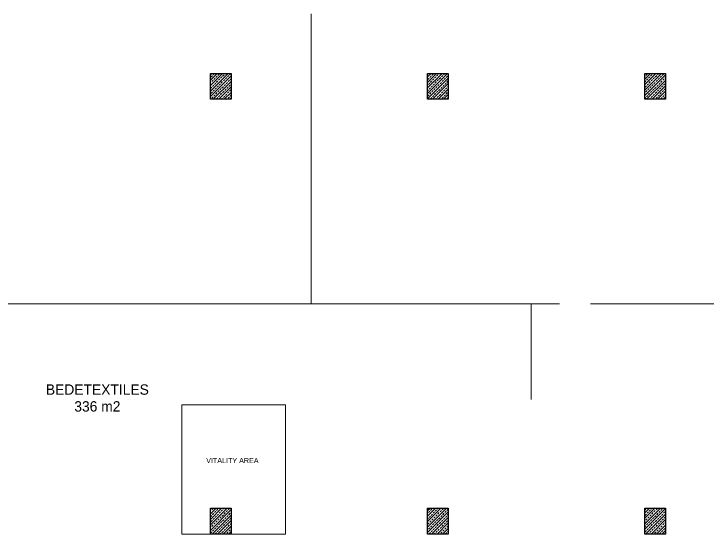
# Model space of a CAD drawing. Header units: metres. Extents: x -11418 to 773, y -8631 to 3561.
# Drawn here: x -6718 to -4034, y -5046 to -3036 of the extents above; entities that cross this region are included whole.
import ezdxf
from ezdxf.enums import TextEntityAlignment as Align

# ---------------------------------------------------------------- set-up
doc = ezdxf.new("R2010")
doc.units = ezdxf.units.M
doc.header["$LTSCALE"] = 0.01
doc.header["$MEASUREMENT"] = 0
doc.layers.add('2', color=8, linetype='Continuous', lineweight=0, plot=False)
doc.layers.add('Ag-040', color=2, linetype='Continuous', lineweight=20)
doc.layers.add('V-0_Hatch_Concrete', color=252, linetype='Continuous')
doc.layers.add('V-2_Column', color=160, linetype='Continuous')
doc.styles.add('IIS IKEA SANS', font='')
doc.styles.get('IIS IKEA SANS').set_extended_font_data('IKEA Sans')

# ---------------------------------------------------------------- blocks, each defined once
blk = doc.blocks.new('150714_ARSA$0$KOLON 80X120')
at = {"layer": 'V-0_Hatch_Concrete'}
h = blk.add_hatch(dxfattribs=at)
h.set_pattern_fill('ANSI33', color=256, scale=60)
h.set_pattern_definition([(45, (-19036.79, -4512.143), (-10.606602, 10.606602), []), (45, (-19026.183, -4512.143), (-10.606602, 10.606602), [7.5, -3.75])])
h.paths.add_polyline_path([(0, 100), (80, 100), (80, 0), (0, 0)])
at = {"layer": 'V-2_Column'}
blk.add_lwpolyline([(0, 100), (80, 100), (80, 0), (0, 0), (0, 100)], dxfattribs=at)

msp = doc.modelspace()

# ---------------------------------------------------------------- linework, layer by layer
at = {"layer": '2'}
for p, q in [((-5568.4, -4155.9), (-5568.4, -3035.9)), ((-4608.4, -4155.9), (-7158.4, -4155.9)), ((-4718.4, -4525.9), (-4718.4, -4155.9)), ((-2178.4, -4155.9), (-4488.4, -4155.9))]:
    msp.add_line(p, q, dxfattribs=at)
msp.add_lwpolyline([(-6068.4, -4545.9), (-5668.4, -4545.9), (-5668.4, -5045.9), (-6068.4, -5045.9)], close=True, dxfattribs=at)

# ---------------------------------------------------------------- block references
at = {"layer": 'V-2_Column', "lineweight": -2, "transparency": 33554610}
for p in [(-5958.4, -3365.9), (-5118.4, -3365.9), (-4278.4, -3365.9), (-5958.4, -5045.9), (-5118.4, -5045.9), (-4278.4, -5045.9)]:
    msp.add_blockref('150714_ARSA$0$KOLON 80X120', p, dxfattribs=at)

# ---------------------------------------------------------------- texts
at = {"layer": 'Ag-040', "style": 'IIS IKEA SANS'}
for s, height, p in [('BEDETEXTILES', 40, (-6395.6, -4487.4)), ('336 m2', 40, (-6395.6, -4552.4)), ('VITALITY AREA', 20, (-5873.4, -4761.7))]:
    msp.add_text(s, height=height, dxfattribs=at).set_placement(p, align=Align.MIDDLE_CENTER)

doc.saveas('drawing.dxf')
